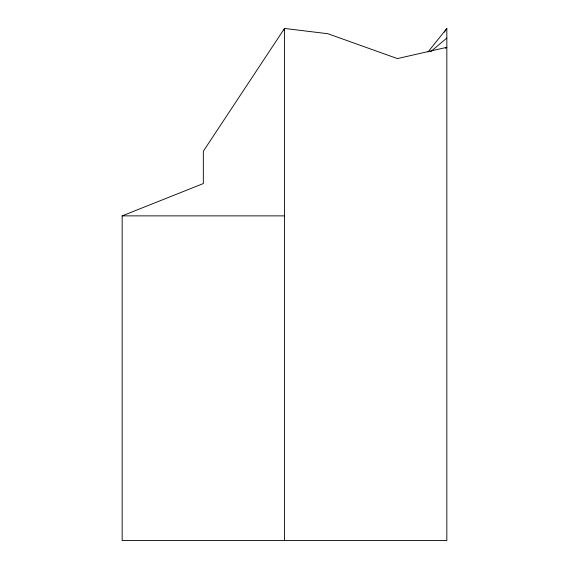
<?xml version="1.0" encoding="UTF-8"?>
<svg xmlns="http://www.w3.org/2000/svg" width="569" height="569" viewBox="0 0 569 569"><rect width="100%" height="100%" fill="white"/><g stroke="black" fill="none" stroke-linecap="round" stroke-linejoin="round"><path stroke-width="0.85" d="M284.059 30.164L284.5 28.45L327.9 33.727L397.411 58.586L446.836 47.312L445.399 48.322M444.396 32.149L446.836 28.45L446.836 540.55L122.164 540.55L122.164 215.871L203.332 183.552L203.332 151.233L284.5 28.45L284.5 540.55M428.016 51.985L446.836 28.45M430.612 51.729L446.836 38.066M122.164 215.871L284.5 215.871"/></g></svg>
